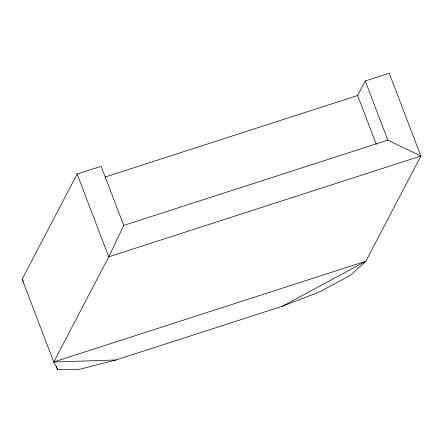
<?xml version="1.0" encoding="UTF-8"?>
<svg xmlns="http://www.w3.org/2000/svg" width="443" height="443" viewBox="0 0 443 443"><rect width="100%" height="100%" fill="white"/><g stroke="black" fill="none" stroke-linecap="round" stroke-linejoin="round"><path stroke-width="0.66" d="M116.06 359.965L53.758 362.003L22.15 279.206L77.132 174.033L101.142 166.28L123.719 225.421L108.745 256.829L53.758 362.003L57.723 369.767L79.923 369.213L116.06 359.965L282.468 306.224L320.001 291.677L350.529 275.203L365.868 261.204L420.85 156.03L389.242 73.233L365.231 80.991L357.645 95.494L376.301 144.352M282.468 306.224L365.868 261.204L53.758 362.003M105.107 177.056L357.95 95.395M123.719 225.421L387.808 140.132L420.85 156.03L108.745 256.829L77.132 174.033M22.15 279.206L23.368 281.593M365.231 80.991L387.808 140.132M56.25 365.912L57.723 369.767"/></g></svg>
